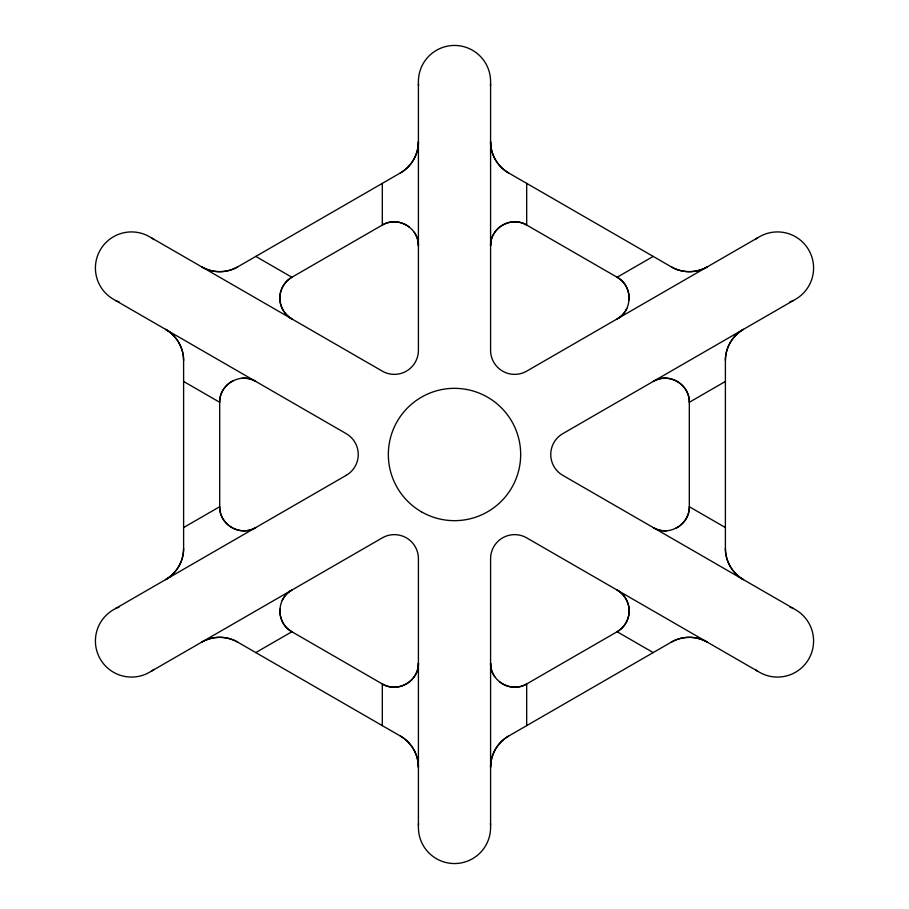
<?xml version="1.0" encoding="UTF-8"?>
<svg xmlns="http://www.w3.org/2000/svg" width="909" height="909" viewBox="0 0 909 909"><rect width="100%" height="100%" fill="white"/><g stroke="black" fill="none" stroke-linecap="round" stroke-linejoin="round"><path stroke-width="1.36" d="M183.607 548.388C183.675 558.16 179.493 567.795 172.403 574.499A71.561 50.609 60 0 1 167.336 578.544L165.563 579.647A36.087 36.087 0 0 0 183.607 548.388L183.607 360.612C183.675 350.84 179.493 341.205 172.403 334.501A71.561 50.609 -60 0 0 167.336 330.456L165.563 329.353A36.087 36.087 0 0 1 183.607 360.612M282.233 600.463A24.066 24.066 0 0 1 291.88 590.066C275.938 598.27 276.143 623.551 291.88 631.744L382.314 683.954C397.278 693.487 419.276 681.023 418.413 663.115A24.066 24.066 0 0 1 382.314 683.954L382.314 725.632M626.767 308.537A24.066 24.066 0 0 1 617.12 318.934C633.062 310.73 632.857 285.449 617.12 277.256L526.686 225.046C511.722 215.513 489.724 227.977 490.587 245.885A24.066 24.066 0 0 1 526.686 225.046L526.686 183.368M725.393 360.612C725.325 350.84 729.507 341.205 736.597 334.501A71.561 50.609 60 0 1 741.664 330.456L743.437 329.353A36.087 36.087 0 0 0 725.393 360.612L725.393 548.388C725.325 558.16 729.507 567.795 736.597 574.499A71.561 50.609 -60 0 0 741.664 578.544L743.437 579.647A36.087 36.087 0 0 1 725.393 548.388M400.358 172.949C408.857 168.131 415.118 159.689 417.379 150.19A71.561 50.609 0 0 0 418.345 143.781L418.413 141.702A36.087 36.087 0 0 1 400.358 172.949L237.749 266.837C229.318 271.78 218.876 272.984 209.524 270.2A71.561 50.609 -60 0 1 203.491 267.825L201.65 266.837A36.087 36.087 0 0 0 237.749 266.837M508.642 736.051C500.143 740.869 493.882 749.311 491.621 758.81A71.561 50.609 0 0 0 490.655 765.219L490.587 767.298A36.087 36.087 0 0 1 508.642 736.051L671.251 642.163C679.682 637.22 690.124 636.016 699.476 638.8A71.561 50.609 -60 0 1 705.509 641.175L707.35 642.163A36.087 36.087 0 0 0 671.251 642.163M183.607 527.55L219.694 506.711L219.694 402.289C218.921 384.564 240.715 371.747 255.793 381.45A24.066 24.066 0 0 0 241.964 378.292M653.207 256.418L617.12 277.256A24.066 24.066 0 0 1 629.085 299.902M255.793 652.582L291.88 631.744A24.066 24.066 0 0 1 279.915 609.098M725.393 381.45L689.306 402.289L689.306 506.711C690.079 524.436 668.285 537.253 653.207 527.55A24.066 24.066 0 0 0 667.036 530.708M671.251 266.837C679.682 271.78 690.124 272.984 699.476 270.2A71.561 50.609 60 0 0 705.509 267.825L707.35 266.837A36.087 36.087 0 0 1 671.251 266.837L508.642 172.949C500.143 168.131 493.882 159.689 491.621 150.19A71.561 50.609 0 0 1 490.655 143.781L490.587 141.702A36.087 36.087 0 0 0 508.642 172.949M237.749 642.163C229.318 637.22 218.876 636.016 209.524 638.8A71.561 50.609 60 0 0 203.491 641.175L201.65 642.163A36.087 36.087 0 0 1 237.749 642.163L400.358 736.051C408.857 740.869 415.118 749.311 417.379 758.81A71.561 50.609 0 0 1 418.345 765.219L418.413 767.298A36.087 36.087 0 0 0 400.358 736.051M255.793 256.418L291.88 277.256L382.314 225.046C397.278 215.513 419.276 227.977 418.413 245.885A24.066 24.066 0 0 0 414.231 232.329M725.393 527.55L689.306 506.711A24.066 24.066 0 0 1 675.682 528.39M183.607 381.45L219.694 402.289A24.066 24.066 0 0 1 233.318 380.61M653.207 652.582L617.12 631.744L526.686 683.954C511.722 693.487 489.724 681.023 490.587 663.115A24.066 24.066 0 0 0 494.769 676.671M526.686 725.632L526.686 683.954A24.066 24.066 0 0 1 499.655 681.92M382.314 183.368L382.314 225.046A24.066 24.066 0 0 1 409.345 227.08M755.254 239.612A9.624 9.624 0 0 1 757.356 237.965M793.455 300.481A9.624 9.624 0 0 1 790.046 301.663M757.356 671.035A9.624 9.624 0 0 1 755.254 669.388M790.046 607.337A9.624 9.624 0 0 1 793.455 608.519M418.413 825.054A9.624 9.624 0 0 1 418.572 823.304M490.428 823.304A9.624 9.624 0 0 1 490.587 825.054M115.545 608.519A9.624 9.624 0 0 1 118.954 607.337M153.746 669.388A9.624 9.624 0 0 1 151.644 671.035M151.644 237.965A9.624 9.624 0 0 1 153.746 239.612M118.954 301.663A9.624 9.624 0 0 1 115.545 300.481M490.587 83.946A9.624 9.624 0 0 1 490.428 85.696M418.572 85.696A9.624 9.624 0 0 1 418.413 83.946M279.858 297.425C279.506 306.094 284.358 314.65 291.88 318.934A24.066 24.066 0 0 1 291.88 277.256C284.744 281.301 280.029 289.221 279.858 297.425M629.153 610.905C629.221 619.336 624.46 627.585 617.12 631.744A24.066 24.066 0 0 0 617.12 590.066C624.438 594.236 629.255 602.451 629.153 610.905M346.227 475.339L113.466 609.723A36.087 36.087 0 0 0 100.251 659.025A36.087 36.087 0 0 0 149.553 672.24L382.314 537.855A24.066 24.066 0 0 1 418.413 558.694L418.413 827.463A36.087 36.087 0 0 0 454.5 863.55A36.087 36.087 0 0 0 490.587 827.463L490.587 558.694A24.066 24.066 0 0 1 526.686 537.855L759.447 672.24A36.087 36.087 0 0 0 808.749 659.025A36.087 36.087 0 0 0 795.534 609.723L562.773 475.339A24.066 24.066 0 0 1 562.773 433.661L795.534 299.277A36.087 36.087 0 0 0 808.749 249.975A36.087 36.087 0 0 0 759.447 236.76L526.686 371.145A24.066 24.066 0 0 1 490.587 350.306L490.587 81.537A36.087 36.087 0 0 0 454.5 45.45A36.087 36.087 0 0 0 418.413 81.537L418.413 350.306A24.066 24.066 0 0 1 382.314 371.145L149.553 236.76A36.087 36.087 0 0 0 100.251 249.975A36.087 36.087 0 0 0 113.466 299.277L346.227 433.661A24.066 24.066 0 0 1 346.227 475.339M255.793 527.55C240.715 537.253 218.921 524.436 219.694 506.711A24.066 24.066 0 0 0 255.793 527.55M654.457 380.78L653.207 381.45A24.066 24.066 0 0 1 689.306 402.289C690.011 385.155 669.569 372.292 654.457 380.78M421.412 511.801A66.175 66.175 0 0 0 520.675 454.5A66.175 66.175 0 0 0 421.412 397.199A66.175 66.175 0 0 0 421.412 511.801"/></g></svg>
